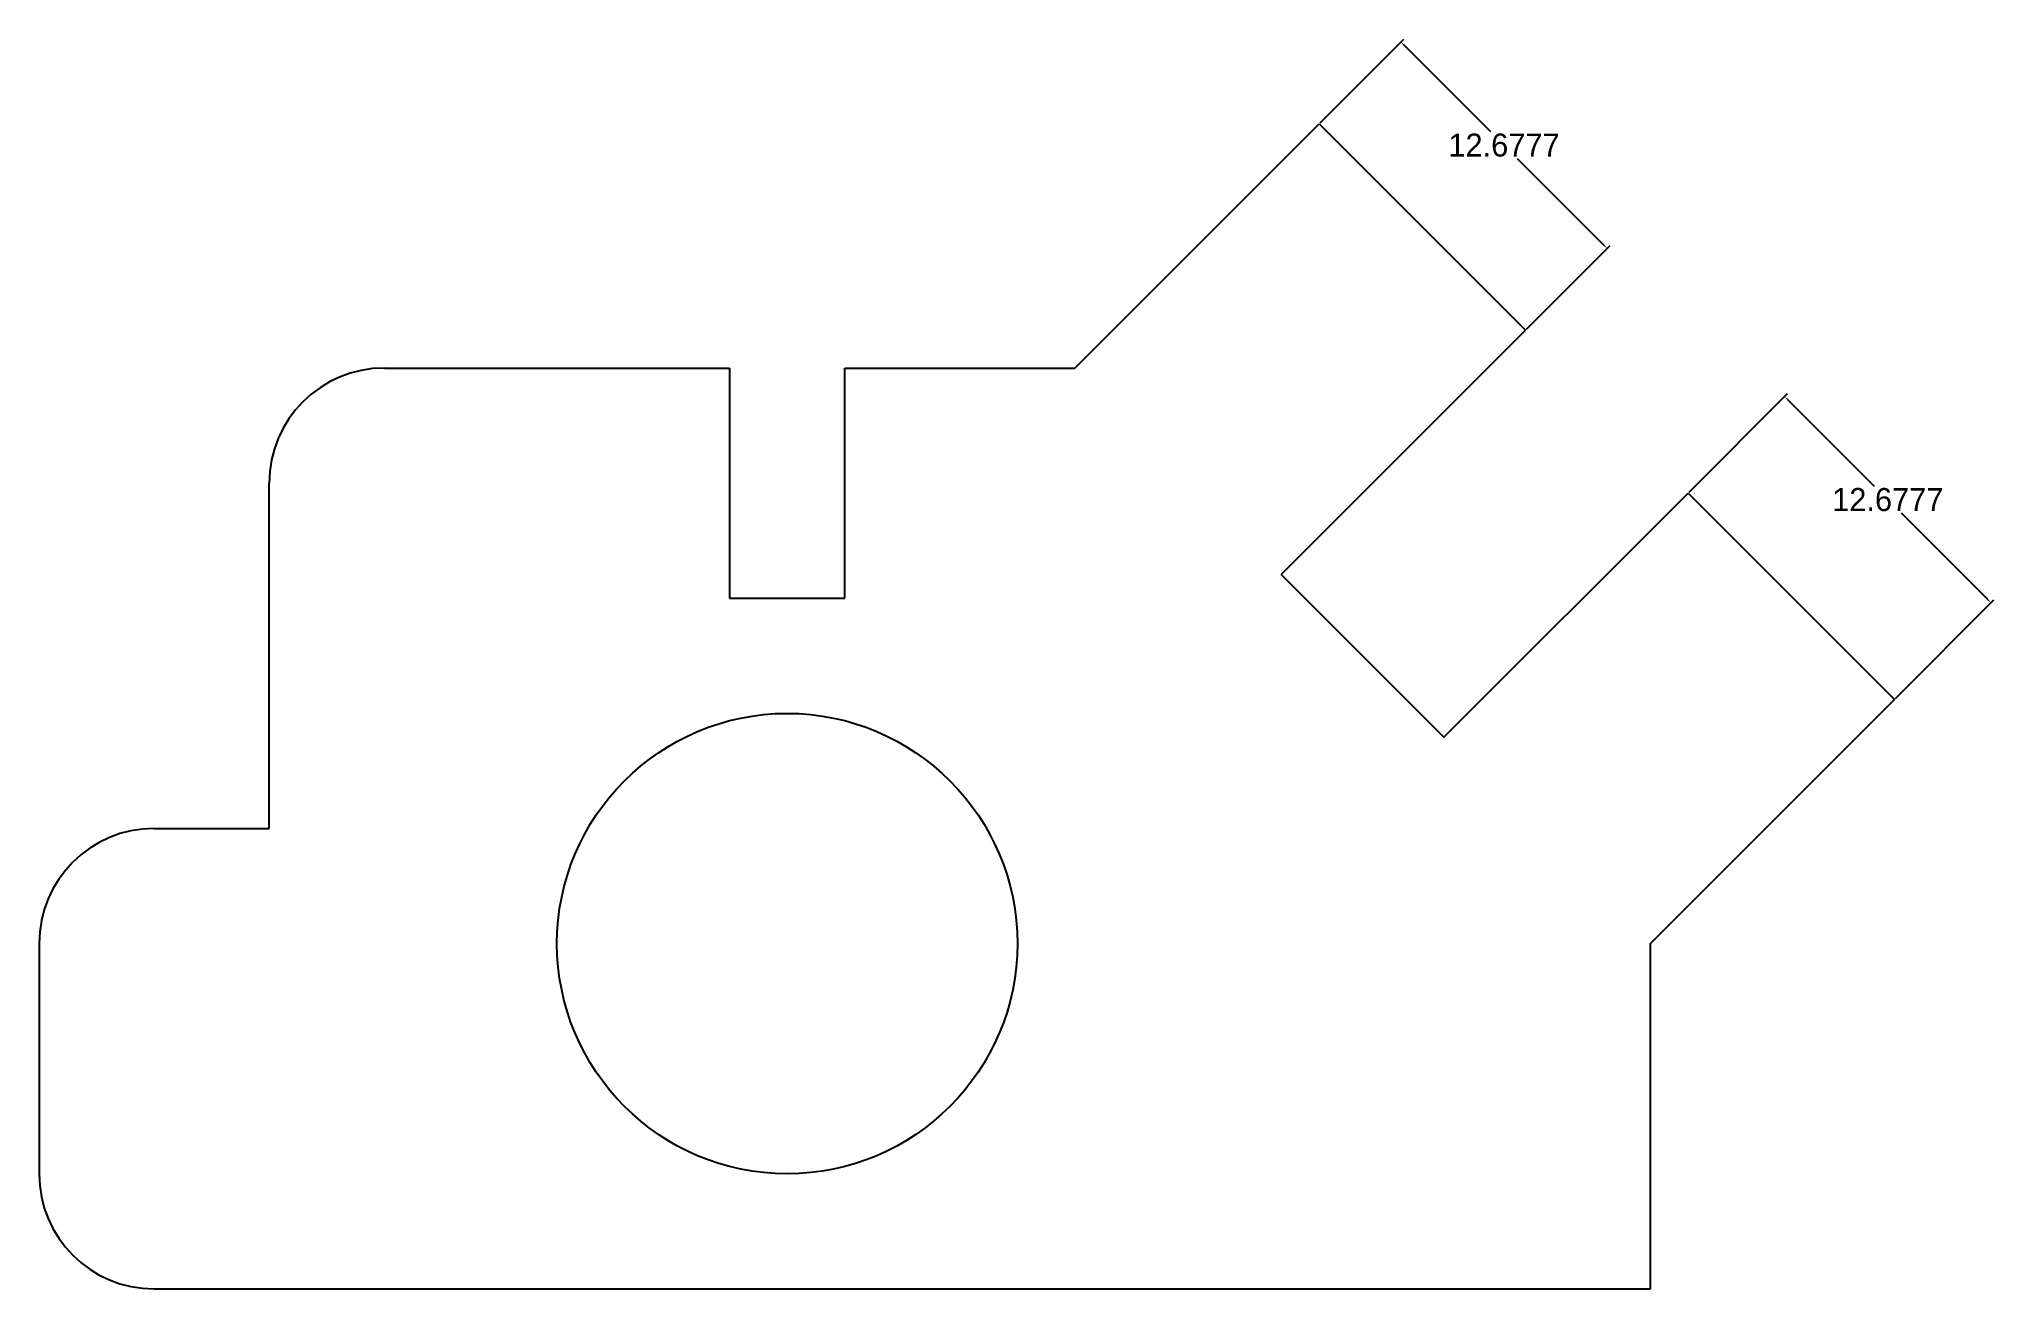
# Model space of a CAD drawing. Header units: inches. Extents: x 0 to 84.9, y 0 to 54.3.
import ezdxf

# ---------------------------------------------------------------- set-up
doc = ezdxf.new("R2010")
doc.units = ezdxf.units.IN
doc.header["$MEASUREMENT"] = 0
doc.dimstyles.get("Standard").update_dxf_attribs({"dimtxt": 1, "dimasz": 0.18, "dimexe": 0.18, "dimexo": 0.0625, "dimgap": 0.09, "dimtad": 0, "dimtih": 1, "dimtoh": 1, "dimdec": 4, "dimzin": 0, "dimdsep": 46, "dimtxsty": 'Standard', "dimcen": 0.09, "dimadec": 0, "dimazin": 0, "dimtfac": 1, "dimtdec": 4, "dimtofl": 0, "dimtmove": 0, "dimatfit": 3, "dimfxl": 1, "dimtolj": 1, "dimtzin": 0, "dimarcsym": 0})

# ---------------------------------------------------------------- blocks, each defined once
blk = doc.blocks.new('*D2')
at = {"color": 0, "lineweight": -2}
for p, q in [((55.651, 50.651), (59.288, 54.288)), ((59.288, 54.034), (63.053, 50.269)), ((67.998, 45.324), (64.233, 49.089)), ((64.615, 41.686), (68.253, 45.324))]:
    blk.add_line(p, q, dxfattribs=at)
at = {"color": 0}
for points in [[(59.31, 54.055), (59.267, 54.013), (59.161, 54.161)], [(68.019, 45.345), (67.977, 45.303), (68.125, 45.197)]]:
    blk.add_solid(points, dxfattribs=at)
at = {"layer": 'Defpoints', "color": 0}
for p in [(55.607, 50.607), (68.125, 45.197), (64.571, 41.642)]:
    blk.add_point(p, dxfattribs=at)
at = {"color": 0, "insert": (63.643, 49.679), "char_height": 1, "attachment_point": 5}
blk.add_mtext('\\A1;12.6777', dxfattribs=at)
blk = doc.blocks.new('*D3')
at = {"color": 0, "lineweight": -2}
for p, q in [((71.686, 34.615), (75.962, 38.89)), ((75.962, 38.636), (79.726, 34.871)), ((84.671, 29.926), (80.906, 33.691)), ((80.651, 25.651), (84.926, 29.926))]:
    blk.add_line(p, q, dxfattribs=at)
at = {"color": 0}
for points in [[(75.983, 38.657), (75.94, 38.615), (75.834, 38.763)], [(84.693, 29.947), (84.65, 29.905), (84.799, 29.799)]]:
    blk.add_solid(points, dxfattribs=at)
at = {"layer": 'Defpoints', "color": 0}
for p in [(71.642, 34.571), (84.799, 29.799), (80.607, 25.607)]:
    blk.add_point(p, dxfattribs=at)
at = {"color": 0, "insert": (80.316, 34.281), "char_height": 1, "attachment_point": 5}
blk.add_mtext('\\A1;12.6777', dxfattribs=at)

msp = doc.modelspace()

# ---------------------------------------------------------------- linework, layer by layer
for p, q in [((45, 40), (55.6066, 50.6066)), ((55.6066, 50.6066), (64.57107, 41.64214)), ((53.96447, 31.03553), (64.57107, 41.64214)), ((15, 40), (30, 40)), ((30, 40), (30, 30)), ((35, 30), (35, 40)), ((35, 40), (45, 40)), ((10, 20), (10, 35)), ((61.03553, 23.96447), (71.64214, 34.57107)), ((71.64214, 34.57107), (80.6066, 25.6066)), ((53.96447, 31.03553), (61.03553, 23.96447)), ((30, 30), (35, 30)), ((70, 15), (80.6066, 25.6066)), ((5, 20), (10, 20)), ((0, 15), (0, 5)), ((70, 0), (70, 15)), ((5, 0), (70, 0))]:
    msp.add_line(p, q)
msp.add_circle((32.5, 15), 10)
for centre, start, end in [((15, 35), 90, 180), ((5, 15), 90, 180), ((5, 5), 180, 270)]:
    msp.add_arc(centre, 5, start, end)

# ---------------------------------------------------------------- dimensions: what is measured, and where the dimension line sits
for p1, p2, distance, picture, middle in [((55.6066, 50.6066), (64.57107, 41.64214), 5.0267, '*D2', (63.64325, 49.67878)), ((71.64214, 34.57107), (80.6066, 25.6066), 5.92852, '*D3', (80.31646, 34.28093))]:
    dim = msp.add_aligned_dim(p1=p1, p2=p2, distance=distance, dimstyle='Standard')
    dim.commit()
    dim.dimension.update_dxf_attribs({"geometry": picture, "text_midpoint": middle})

doc.saveas('drawing.dxf')
